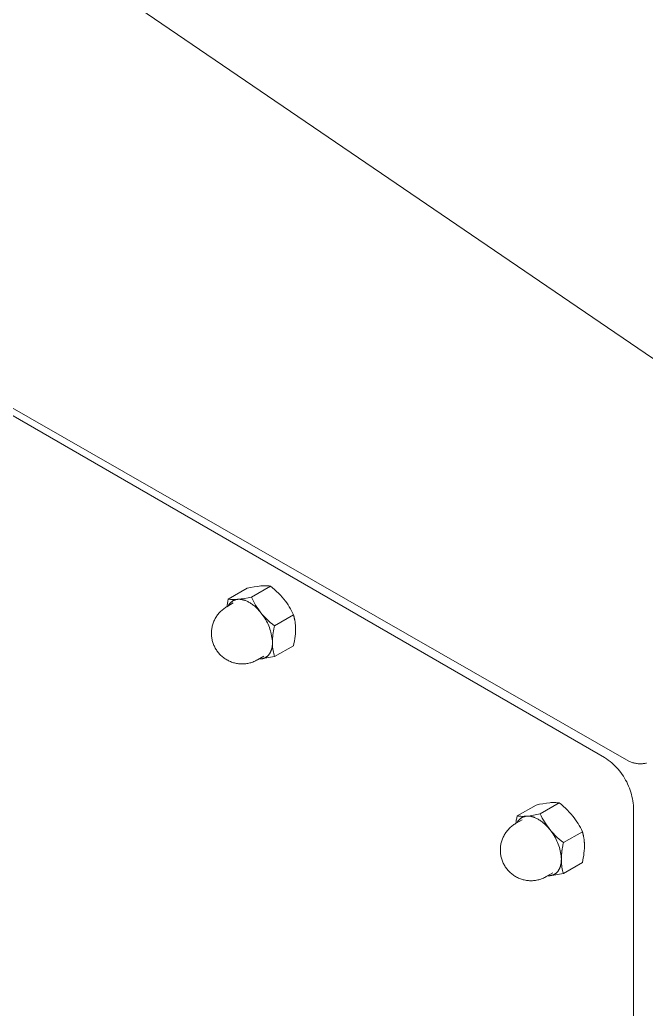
# Model space of a CAD drawing. Header units: millimetres. Extents: x -111 to 4919, y -143 to 3304.
# Drawn here: x 2937 to 3090.3, y 1660.9 to 1903.1 of the extents above; entities that cross this region are included whole.
import ezdxf

# ---------------------------------------------------------------- set-up
doc = ezdxf.new("R2010")
doc.units = ezdxf.units.MM
doc.layers.add('ZANO_R', color=7, linetype='Continuous', lineweight=0)

msp = doc.modelspace()

# ---------------------------------------------------------------- linework, layer by layer
at = {"layer": 'ZANO_R'}
for p, q in [((2859.88, 1978.44), (3145.74, 1783.49)), ((3086.08, 1721.65), (2771.88, 1901.48)), ((3080.13, 1722.52), (2776.08, 1898.07)), ((2992.65, 1763.97), (2988.01, 1761.28)), ((2992.65, 1763.97), (2993.48, 1764.14)), ((2993.48, 1764.14), (2994.31, 1764.29)), ((2993.66, 1761.79), (2998.31, 1764.47)), ((2994.31, 1764.29), (2995.15, 1764.41)), ((2995.15, 1764.41), (2995.99, 1764.51)), ((2995.99, 1764.51), (2996.28, 1764.54)), ((2996.28, 1764.54), (2996.57, 1764.56)), ((2996.57, 1764.56), (2996.86, 1764.56)), ((2996.86, 1764.56), (2997.15, 1764.56)), ((2997.15, 1764.56), (2997.44, 1764.55)), ((2997.44, 1764.55), (2997.73, 1764.54)), ((2997.73, 1764.54), (2998.02, 1764.51)), ((2998.02, 1764.51), (2998.31, 1764.47)), ((2998.31, 1764.47), (2998.83, 1764.06)), ((2998.83, 1764.06), (2999.34, 1763.63)), ((2999.34, 1763.63), (2999.83, 1763.18)), ((2988.01, 1761.28), (2987.9, 1760.76)), ((2988.3, 1761.25), (2988.01, 1761.28)), ((2988.59, 1761.22), (2988.3, 1761.25)), ((2988.88, 1761.2), (2988.59, 1761.22)), ((2989.17, 1761.19), (2988.88, 1761.2)), ((2989.16, 1760.88), (2989.08, 1760.83)), ((2989.24, 1760.93), (2989.16, 1760.88)), ((2989.46, 1761.19), (2989.17, 1761.19)), ((2989.33, 1760.97), (2989.24, 1760.93)), ((2989.41, 1761.01), (2989.33, 1760.97)), ((2989.5, 1761.05), (2989.41, 1761.01)), ((2989.75, 1761.2), (2989.46, 1761.19)), ((2989.59, 1761.08), (2989.5, 1761.05)), ((2989.68, 1761.11), (2989.59, 1761.08)), ((2989.77, 1761.14), (2989.68, 1761.11)), ((2990.04, 1761.22), (2989.75, 1761.2)), ((2989.86, 1761.17), (2989.77, 1761.14)), ((2989.96, 1761.19), (2989.86, 1761.17)), ((2990.05, 1761.21), (2989.96, 1761.19)), ((2990.33, 1761.25), (2990.04, 1761.22)), ((2990.14, 1761.22), (2990.05, 1761.21)), ((2990.24, 1761.24), (2990.14, 1761.22)), ((2990.33, 1761.25), (2990.24, 1761.24)), ((2991.17, 1761.35), (2990.33, 1761.25)), ((2990.41, 1761.25), (2990.33, 1761.25)), ((2990.49, 1761.26), (2990.41, 1761.25)), ((2990.56, 1761.26), (2990.49, 1761.26)), ((2990.64, 1761.26), (2990.56, 1761.26)), ((2990.73, 1761.26), (2990.64, 1761.26)), ((2990.81, 1761.25), (2990.73, 1761.26)), ((2990.89, 1761.25), (2990.81, 1761.25)), ((2990.97, 1761.24), (2990.89, 1761.25)), ((2991.06, 1761.23), (2990.97, 1761.24)), ((2991.14, 1761.22), (2991.06, 1761.23)), ((2991.23, 1761.21), (2991.14, 1761.22)), ((2992.01, 1761.47), (2991.17, 1761.35)), ((2991.32, 1761.2), (2991.23, 1761.21)), ((2991.4, 1761.18), (2991.32, 1761.2)), ((2991.49, 1761.16), (2991.4, 1761.18)), ((2991.58, 1761.14), (2991.49, 1761.16)), ((2991.67, 1761.12), (2991.58, 1761.14)), ((2991.76, 1761.09), (2991.67, 1761.12)), ((2991.85, 1761.07), (2991.76, 1761.09)), ((2991.94, 1761.04), (2991.85, 1761.07)), ((2992.03, 1761.01), (2991.94, 1761.04)), ((2992.84, 1761.62), (2992.01, 1761.47)), ((2992.13, 1760.97), (2992.03, 1761.01)), ((2992.22, 1760.94), (2992.13, 1760.97)), ((2992.4, 1760.86), (2992.22, 1760.94)), ((2992.59, 1760.78), (2992.4, 1760.86)), ((2993.66, 1761.79), (2992.84, 1761.62)), ((2993.9, 1761.28), (2993.66, 1761.79)), ((2994.16, 1760.79), (2993.9, 1761.28)), ((2999.83, 1763.18), (3000.31, 1762.72)), ((3000.31, 1762.72), (3000.77, 1762.24)), ((3000.77, 1762.24), (3001.21, 1761.75)), ((3001.21, 1761.75), (3001.64, 1761.25)), ((3001.64, 1761.25), (3001.99, 1760.8)), ((2986.22, 1758.37), (2986.41, 1758.54)), ((2986.41, 1758.54), (2986.6, 1758.71)), ((2986.6, 1758.71), (2986.8, 1758.87)), ((2986.8, 1758.87), (2987, 1759.02)), ((2987, 1759.02), (2987.21, 1759.16)), ((2987.21, 1759.16), (2987.42, 1759.3)), ((2987.42, 1759.3), (2987.64, 1759.43)), ((2987.64, 1759.43), (2989.23, 1760.35)), ((2987.73, 1759.85), (2987.67, 1759.45)), ((2987.8, 1760.24), (2987.73, 1759.85)), ((2987.9, 1760.76), (2987.8, 1760.24)), ((2988.06, 1759.73), (2988.02, 1759.65)), ((2988.1, 1759.82), (2988.06, 1759.73)), ((2988.15, 1759.9), (2988.1, 1759.82)), ((2988.2, 1759.98), (2988.15, 1759.9)), ((2988.26, 1760.06), (2988.2, 1759.98)), ((2988.31, 1760.13), (2988.26, 1760.06)), ((2988.37, 1760.21), (2988.31, 1760.13)), ((2988.43, 1760.28), (2988.37, 1760.21)), ((2988.49, 1760.35), (2988.43, 1760.28)), ((2988.56, 1760.42), (2988.49, 1760.35)), ((2988.63, 1760.49), (2988.56, 1760.42)), ((2988.7, 1760.55), (2988.63, 1760.49)), ((2988.77, 1760.61), (2988.7, 1760.55)), ((2988.84, 1760.67), (2988.77, 1760.61)), ((2988.92, 1760.73), (2988.84, 1760.67)), ((2989, 1760.78), (2988.92, 1760.73)), ((2989.08, 1760.83), (2989, 1760.78)), ((2992.78, 1760.69), (2992.59, 1760.78)), ((2992.97, 1760.59), (2992.78, 1760.69)), ((2993.16, 1760.49), (2992.97, 1760.59)), ((2993.35, 1760.37), (2993.16, 1760.49)), ((2993.54, 1760.25), (2993.35, 1760.37)), ((2993.73, 1760.13), (2993.54, 1760.25)), ((2993.91, 1759.99), (2993.73, 1760.13)), ((2994.1, 1759.85), (2993.91, 1759.99)), ((2994.28, 1759.71), (2994.1, 1759.85)), ((2994.42, 1760.29), (2994.16, 1760.79)), ((2994.47, 1759.56), (2994.28, 1759.71)), ((2994.71, 1759.81), (2994.42, 1760.29)), ((2994.65, 1759.4), (2994.47, 1759.56)), ((2994.83, 1759.23), (2994.65, 1759.4)), ((2995.01, 1759.34), (2994.71, 1759.81)), ((2995, 1759.07), (2994.83, 1759.23)), ((2995.17, 1758.9), (2995, 1759.07)), ((2995.32, 1758.88), (2995.01, 1759.34)), ((2995.34, 1758.72), (2995.17, 1758.9)), ((2995.65, 1758.42), (2995.32, 1758.88)), ((2995.51, 1758.54), (2995.34, 1758.72)), ((2995.67, 1758.36), (2995.51, 1758.54)), ((3001.99, 1760.8), (3002.31, 1760.35)), ((3002.31, 1760.35), (3002.63, 1759.88)), ((3002.63, 1759.88), (3002.92, 1759.41)), ((3002.92, 1759.41), (3003.21, 1758.93)), ((3003.21, 1758.93), (3003.48, 1758.44)), ((3003.48, 1758.44), (3003.73, 1757.94)), ((2984.5, 1755.89), (2984.6, 1756.12)), ((2984.6, 1756.12), (2984.71, 1756.35)), ((2984.71, 1756.35), (2984.83, 1756.57)), ((2984.83, 1756.57), (2984.96, 1756.79)), ((2984.96, 1756.79), (2985.09, 1757.01)), ((2985.09, 1757.01), (2985.24, 1757.22)), ((2985.24, 1757.22), (2985.38, 1757.43)), ((2985.38, 1757.43), (2985.54, 1757.63)), ((2985.54, 1757.63), (2985.7, 1757.82)), ((2985.7, 1757.82), (2985.87, 1758.01)), ((2985.87, 1758.01), (2986.04, 1758.19)), ((2986.04, 1758.19), (2986.22, 1758.37)), ((2995.99, 1757.98), (2995.65, 1758.42)), ((2995.83, 1758.17), (2995.67, 1758.36)), ((2995.99, 1757.98), (2995.83, 1758.17)), ((2996.42, 1757.47), (2995.99, 1757.98)), ((2996.25, 1757.65), (2995.99, 1757.98)), ((2996.5, 1757.32), (2996.25, 1757.65)), ((2996.86, 1756.98), (2996.42, 1757.47)), ((2996.74, 1756.97), (2996.5, 1757.32)), ((2996.97, 1756.62), (2996.74, 1756.97)), ((2997.33, 1756.5), (2996.86, 1756.98)), ((2997.18, 1756.26), (2996.97, 1756.62)), ((2997.38, 1755.9), (2997.18, 1756.26)), ((2997.8, 1756.04), (2997.33, 1756.5)), ((2998.29, 1755.6), (2997.8, 1756.04)), ((3003.97, 1757.44), (2999.32, 1754.75)), ((3003.73, 1757.94), (3003.97, 1757.44)), ((3003.97, 1757.44), (3004.02, 1757.24)), ((3004.04, 1757.19), (3004.02, 1757.24)), ((3004.04, 1757.19), (3004.08, 1757.04)), ((3004.1, 1756.93), (3004.08, 1757.04)), ((3004.1, 1756.93), (3004.13, 1756.84)), ((3004.17, 1756.65), (3004.13, 1756.84)), ((3004.17, 1756.65), (3004.19, 1756.58)), ((3004.21, 1756.49), (3004.19, 1756.58)), ((3004.21, 1756.49), (3004.22, 1756.43)), ((3004.24, 1756.33), (3004.22, 1756.43)), ((3004.24, 1756.33), (3004.26, 1756.22)), ((3004.27, 1756.16), (3004.26, 1756.22)), ((3004.27, 1756.16), (3004.3, 1756.01)), ((2983.91, 1753.44), (2983.93, 1753.69)), ((2983.93, 1753.69), (2983.96, 1753.95)), ((2983.96, 1753.95), (2984, 1754.2)), ((2984, 1754.2), (2984.04, 1754.44)), ((2984.04, 1754.44), (2984.1, 1754.69)), ((2984.1, 1754.69), (2984.16, 1754.94)), ((2984.16, 1754.94), (2984.24, 1755.18)), ((2984.24, 1755.18), (2984.32, 1755.42)), ((2984.32, 1755.42), (2984.4, 1755.66)), ((2984.4, 1755.66), (2984.5, 1755.89)), ((2997.57, 1755.52), (2997.38, 1755.9)), ((2997.75, 1755.14), (2997.57, 1755.52)), ((2997.92, 1754.76), (2997.75, 1755.14)), ((2998.07, 1754.37), (2997.92, 1754.76)), ((2998.21, 1753.97), (2998.07, 1754.37)), ((2998.33, 1753.57), (2998.21, 1753.97)), ((2998.8, 1755.17), (2998.29, 1755.6)), ((2999.32, 1754.75), (2998.8, 1755.17)), ((2999.16, 1753.97), (2999.08, 1753.54)), ((2999.16, 1753.97), (2999.18, 1754.09)), ((2999.21, 1754.23), (2999.18, 1754.09)), ((2999.21, 1754.23), (2999.25, 1754.43)), ((2999.32, 1754.75), (2999.25, 1754.43)), ((3004.31, 1755.97), (3004.3, 1756.01)), ((3004.31, 1755.97), (3004.34, 1755.79)), ((3004.34, 1755.76), (3004.34, 1755.79)), ((3004.34, 1755.76), (3004.37, 1755.57)), ((3004.37, 1755.53), (3004.37, 1755.57)), ((3004.37, 1755.53), (3004.39, 1755.35)), ((3004.43, 1754.95), (3004.39, 1755.35)), ((3004.43, 1754.95), (3004.44, 1754.9)), ((3004.45, 1754.75), (3004.44, 1754.9)), ((3004.45, 1754.75), (3004.45, 1754.66)), ((3004.46, 1754.53), (3004.45, 1754.66)), ((3004.45, 1753.37), (3004.47, 1753.96)), ((3004.46, 1754.53), (3004.46, 1754.43)), ((3004.47, 1754.27), (3004.46, 1754.43)), ((3004.47, 1754.27), (3004.47, 1754.19)), ((3004.47, 1753.96), (3004.47, 1754.19)), ((2983.89, 1752.94), (2983.9, 1753.19)), ((2983.9, 1752.68), (2983.89, 1752.94)), ((2983.9, 1753.19), (2983.91, 1753.44)), ((2983.91, 1752.43), (2983.9, 1752.68)), ((2983.93, 1752.18), (2983.91, 1752.43)), ((2983.96, 1751.92), (2983.93, 1752.18)), ((2984, 1751.67), (2983.96, 1751.92)), ((2984.04, 1751.43), (2984, 1751.67)), ((2984.1, 1751.18), (2984.04, 1751.43)), ((2984.16, 1750.93), (2984.1, 1751.18)), ((2998.44, 1753.17), (2998.33, 1753.57)), ((2998.54, 1752.76), (2998.44, 1753.17)), ((2998.62, 1752.35), (2998.54, 1752.76)), ((2998.69, 1751.94), (2998.62, 1752.35)), ((2998.75, 1751.52), (2998.69, 1751.94)), ((2998.79, 1751.11), (2998.75, 1751.52)), ((2998.83, 1751.17), (2998.82, 1751)), ((2998.84, 1751.42), (2998.83, 1751.28)), ((2998.83, 1751.17), (2998.83, 1751.28)), ((2998.84, 1751.42), (2998.86, 1751.75)), ((2998.86, 1751.75), (2998.89, 1752.08)), ((2998.89, 1752.17), (2998.92, 1752.38)), ((2998.89, 1752.17), (2998.89, 1752.08)), ((2998.92, 1752.43), (2998.95, 1752.65)), ((2998.92, 1752.43), (2998.92, 1752.38)), ((2998.95, 1752.68), (2998.98, 1752.89)), ((2998.95, 1752.68), (2998.95, 1752.65)), ((2998.99, 1752.94), (2998.98, 1752.89)), ((2998.99, 1752.94), (2999.02, 1753.12)), ((2999.03, 1753.2), (2999.02, 1753.12)), ((2999.03, 1753.2), (2999.05, 1753.33)), ((2999.07, 1753.45), (2999.05, 1753.33)), ((2999.07, 1753.45), (2999.08, 1753.54)), ((3004.2, 1751.04), (3004.29, 1751.62)), ((3004.29, 1751.62), (3004.36, 1752.2)), ((3004.36, 1752.2), (3004.42, 1752.79)), ((3004.42, 1752.79), (3004.45, 1753.37)), ((2984.24, 1750.69), (2984.16, 1750.93)), ((2984.32, 1750.45), (2984.24, 1750.69)), ((2984.4, 1750.21), (2984.32, 1750.45)), ((2984.5, 1749.98), (2984.4, 1750.21)), ((2984.6, 1749.75), (2984.5, 1749.98)), ((2984.71, 1749.52), (2984.6, 1749.75)), ((2984.83, 1749.3), (2984.71, 1749.52)), ((2984.96, 1749.08), (2984.83, 1749.3)), ((2985.09, 1748.86), (2984.96, 1749.08)), ((2985.24, 1748.65), (2985.09, 1748.86)), ((2998.49, 1748.7), (2998.52, 1748.78)), ((2998.52, 1748.78), (2998.55, 1748.87)), ((2998.55, 1748.87), (2998.58, 1748.96)), ((2998.58, 1748.96), (2998.61, 1749.05)), ((2998.61, 1749.05), (2998.63, 1749.14)), ((2998.63, 1749.14), (2998.65, 1749.23)), ((2998.65, 1749.23), (2998.67, 1749.32)), ((2998.67, 1749.32), (2998.69, 1749.41)), ((2998.69, 1749.41), (2998.71, 1749.5)), ((2998.71, 1749.5), (2998.74, 1749.7)), ((2998.74, 1749.7), (2998.77, 1749.89)), ((2998.77, 1749.89), (2998.79, 1750.09)), ((2998.82, 1750.69), (2998.79, 1751.11)), ((2998.79, 1750.09), (2998.8, 1750.28)), ((2998.8, 1750.28), (2998.81, 1750.49)), ((2998.81, 1750.49), (2998.82, 1750.69)), ((2998.82, 1750.93), (2998.82, 1751)), ((2998.82, 1750.93), (2998.82, 1750.85)), ((2998.82, 1750.69), (2998.82, 1750.85)), ((2998.82, 1750.3), (2998.82, 1750.69)), ((2998.84, 1749.91), (2998.82, 1750.3)), ((2998.87, 1749.52), (2998.84, 1749.91)), ((2998.92, 1749.13), (2998.87, 1749.52)), ((2998.97, 1748.74), (2998.92, 1749.13)), ((2999.32, 1747.21), (3003.97, 1749.89)), ((3003.97, 1749.89), (3004.09, 1750.47)), ((3004.09, 1750.47), (3004.2, 1751.04)), ((2985.38, 1748.45), (2985.24, 1748.65)), ((2985.54, 1748.24), (2985.38, 1748.45)), ((2985.7, 1748.05), (2985.54, 1748.24)), ((2985.87, 1747.86), (2985.7, 1748.05)), ((2986.04, 1747.68), (2985.87, 1747.86)), ((2986.22, 1747.5), (2986.04, 1747.68)), ((2986.41, 1747.33), (2986.22, 1747.5)), ((2986.6, 1747.16), (2986.41, 1747.33)), ((2986.8, 1747), (2986.6, 1747.16)), ((2987, 1746.85), (2986.8, 1747)), ((2987.21, 1746.71), (2987, 1746.85)), ((2987.42, 1746.57), (2987.21, 1746.71)), ((2987.64, 1746.44), (2987.42, 1746.57)), ((2987.86, 1746.32), (2987.64, 1746.44)), ((2995.14, 1746.44), (2994.92, 1746.32)), ((2995.14, 1746.44), (2996.73, 1747.36)), ((2995.47, 1746.63), (2995.73, 1746.65)), ((2995.52, 1746.66), (2995.63, 1746.65)), ((2995.63, 1746.65), (2995.75, 1746.65)), ((2995.73, 1746.65), (2995.99, 1746.67)), ((2995.75, 1746.65), (2995.87, 1746.66)), ((2995.87, 1746.66), (2995.99, 1746.67)), ((2995.99, 1746.67), (2999.32, 1747.21)), ((2995.99, 1746.67), (2996.06, 1746.67)), ((2996.06, 1746.67), (2996.14, 1746.68)), ((2996.14, 1746.68), (2996.22, 1746.69)), ((2996.22, 1746.69), (2996.29, 1746.71)), ((2996.29, 1746.71), (2996.37, 1746.72)), ((2996.37, 1746.72), (2996.44, 1746.74)), ((2996.44, 1746.74), (2996.51, 1746.76)), ((2996.51, 1746.76), (2996.59, 1746.78)), ((2996.59, 1746.78), (2996.66, 1746.8)), ((2996.66, 1746.8), (2996.73, 1746.83)), ((2996.73, 1746.83), (2996.8, 1746.85)), ((2996.8, 1746.85), (2996.87, 1746.88)), ((2996.87, 1746.88), (2996.94, 1746.91)), ((2996.94, 1746.91), (2997.01, 1746.95)), ((2997.01, 1746.95), (2997.07, 1746.98)), ((2997.07, 1746.98), (2997.14, 1747.02)), ((2997.14, 1747.02), (2997.21, 1747.06)), ((2997.21, 1747.06), (2997.27, 1747.1)), ((2997.27, 1747.1), (2997.33, 1747.14)), ((2997.33, 1747.14), (2997.4, 1747.18)), ((2997.4, 1747.18), (2997.46, 1747.23)), ((2997.46, 1747.23), (2997.52, 1747.28)), ((2997.52, 1747.28), (2997.58, 1747.33)), ((2997.58, 1747.33), (2997.64, 1747.38)), ((2997.64, 1747.38), (2997.69, 1747.43)), ((2997.69, 1747.43), (2997.75, 1747.49)), ((2997.75, 1747.49), (2997.8, 1747.55)), ((2997.8, 1747.55), (2997.86, 1747.61)), ((2997.86, 1747.61), (2997.91, 1747.67)), ((2997.91, 1747.67), (2997.96, 1747.73)), ((2997.96, 1747.73), (2998.01, 1747.79)), ((2998.01, 1747.79), (2998.06, 1747.86)), ((2998.06, 1747.86), (2998.1, 1747.93)), ((2998.1, 1747.93), (2998.15, 1748)), ((2998.15, 1748), (2998.19, 1748.07)), ((2998.19, 1748.07), (2998.24, 1748.14)), ((2998.24, 1748.14), (2998.28, 1748.22)), ((2998.28, 1748.22), (2998.32, 1748.3)), ((2998.32, 1748.3), (2998.36, 1748.37)), ((2998.36, 1748.37), (2998.39, 1748.45)), ((2998.39, 1748.45), (2998.43, 1748.53)), ((2998.43, 1748.53), (2998.46, 1748.62)), ((2998.46, 1748.62), (2998.49, 1748.7)), ((2999.04, 1748.35), (2998.97, 1748.74)), ((2999.12, 1747.97), (2999.04, 1748.35)), ((2999.22, 1747.59), (2999.12, 1747.97)), ((2999.32, 1747.21), (2999.22, 1747.59)), ((2988.09, 1746.2), (2987.86, 1746.32)), ((2988.32, 1746.09), (2988.09, 1746.2)), ((2988.55, 1745.99), (2988.32, 1746.09)), ((2988.79, 1745.9), (2988.55, 1745.99)), ((2989.03, 1745.82), (2988.79, 1745.9)), ((2989.27, 1745.74), (2989.03, 1745.82)), ((2989.51, 1745.67), (2989.27, 1745.74)), ((2989.76, 1745.62), (2989.51, 1745.67)), ((2990.01, 1745.56), (2989.76, 1745.62)), ((2990.26, 1745.52), (2990.01, 1745.56)), ((2990.51, 1745.49), (2990.26, 1745.52)), ((2990.76, 1745.46), (2990.51, 1745.49)), ((2991.01, 1745.44), (2990.76, 1745.46)), ((2991.26, 1745.44), (2991.01, 1745.44)), ((2991.52, 1745.44), (2991.26, 1745.44)), ((2991.77, 1745.44), (2991.52, 1745.44)), ((2992.02, 1745.46), (2991.77, 1745.44)), ((2992.28, 1745.49), (2992.02, 1745.46)), ((2992.53, 1745.52), (2992.28, 1745.49)), ((2992.78, 1745.56), (2992.53, 1745.52)), ((2993.03, 1745.62), (2992.78, 1745.56)), ((2993.27, 1745.67), (2993.03, 1745.62)), ((2993.52, 1745.74), (2993.27, 1745.67)), ((2993.76, 1745.82), (2993.52, 1745.74)), ((2994, 1745.9), (2993.76, 1745.82)), ((2994.23, 1745.99), (2994, 1745.9)), ((2994.47, 1746.09), (2994.23, 1745.99)), ((2994.69, 1746.2), (2994.47, 1746.09)), ((2994.92, 1746.32), (2994.69, 1746.2)), ((3080.13, 1722.52), (3080.58, 1722.22)), ((3080.58, 1722.22), (3081.02, 1721.9)), ((3081.02, 1721.9), (3081.45, 1721.56)), ((3081.45, 1721.56), (3081.87, 1721.21)), ((3081.87, 1721.21), (3082.27, 1720.85)), ((3082.27, 1720.85), (3082.66, 1720.47)), ((3082.66, 1720.47), (3083.04, 1720.08)), ((3083.04, 1720.08), (3083.4, 1719.67)), ((3086.08, 1721.65), (3086.27, 1721.56)), ((3086.27, 1721.56), (3086.46, 1721.47)), ((3086.46, 1721.47), (3086.66, 1721.39)), ((3086.66, 1721.39), (3086.86, 1721.32)), ((3086.86, 1721.32), (3087.06, 1721.25)), ((3087.06, 1721.25), (3087.26, 1721.2)), ((3087.26, 1721.2), (3087.47, 1721.14)), ((3087.47, 1721.14), (3087.68, 1721.1)), ((3087.68, 1721.1), (3087.89, 1721.06)), ((3087.89, 1721.06), (3088.1, 1721.03)), ((3088.1, 1721.03), (3088.31, 1721.01)), ((3088.31, 1721.01), (3088.52, 1720.99)), ((3088.52, 1720.99), (3088.73, 1720.98)), ((3088.73, 1720.98), (3088.94, 1720.98)), ((3088.94, 1720.98), (3089.15, 1720.98)), ((3089.15, 1720.98), (3089.37, 1721)), ((3089.37, 1721), (3089.58, 1721.02)), ((3089.58, 1721.02), (3089.79, 1721.04)), ((3089.79, 1721.04), (3090, 1721.08)), ((3090, 1721.08), (3090.2, 1721.12)), ((3090.2, 1721.12), (3090.41, 1721.16)), ((3083.4, 1719.67), (3083.75, 1719.26)), ((3083.75, 1719.26), (3084.08, 1718.83)), ((3084.08, 1718.83), (3084.4, 1718.39)), ((3084.4, 1718.39), (3084.71, 1717.94)), ((3084.71, 1717.94), (3085, 1717.48)), ((3085, 1717.48), (3085.27, 1717.01)), ((3085.27, 1717.01), (3085.52, 1716.53)), ((3085.52, 1716.53), (3085.76, 1716.04)), ((3085.76, 1716.04), (3085.98, 1715.54)), ((3085.98, 1715.54), (3086.19, 1715.04)), ((3086.19, 1715.04), (3086.37, 1714.53)), ((3086.37, 1714.53), (3086.54, 1714.01)), ((3086.54, 1714.01), (3086.69, 1713.49)), ((3086.69, 1713.49), (3086.82, 1712.96)), ((3086.82, 1712.96), (3086.94, 1712.43)), ((3086.94, 1712.43), (3087.03, 1711.89)), ((3063.36, 1710.89), (3058.72, 1708.21)), ((3063.36, 1710.89), (3064.19, 1711.07)), ((3064.19, 1711.07), (3065.02, 1711.22)), ((3064.38, 1708.72), (3069.02, 1711.4)), ((3065.02, 1711.22), (3065.86, 1711.34)), ((3065.86, 1711.34), (3066.7, 1711.44)), ((3066.7, 1711.44), (3066.99, 1711.47)), ((3066.99, 1711.47), (3067.28, 1711.48)), ((3067.28, 1711.48), (3067.57, 1711.49)), ((3067.57, 1711.49), (3067.86, 1711.49)), ((3067.86, 1711.49), (3068.15, 1711.48)), ((3068.15, 1711.48), (3068.44, 1711.46)), ((3068.44, 1711.46), (3068.73, 1711.44)), ((3068.73, 1711.44), (3069.02, 1711.4)), ((3069.02, 1711.4), (3069.54, 1710.99)), ((3069.54, 1710.99), (3070.05, 1710.56)), ((3070.05, 1710.56), (3070.54, 1710.11)), ((3070.54, 1710.11), (3071.02, 1709.65)), ((3087.03, 1711.89), (3087.11, 1711.36)), ((3087.11, 1711.36), (3087.17, 1710.82)), ((3087.17, 1710.82), (3087.2, 1710.27)), ((3087.2, 1388.57), (3087.2, 1710.27)), ((3058.61, 1707.69), (3058.51, 1707.17)), ((3058.72, 1708.21), (3058.61, 1707.69)), ((3059.01, 1708.18), (3058.72, 1708.21)), ((3059.3, 1708.15), (3059.01, 1708.18)), ((3059.59, 1708.13), (3059.3, 1708.15)), ((3059.56, 1707.6), (3059.48, 1707.54)), ((3059.63, 1707.66), (3059.56, 1707.6)), ((3059.88, 1708.12), (3059.59, 1708.13)), ((3059.71, 1707.71), (3059.63, 1707.66)), ((3059.79, 1707.76), (3059.71, 1707.71)), ((3059.87, 1707.81), (3059.79, 1707.76)), ((3059.95, 1707.86), (3059.87, 1707.81)), ((3060.17, 1708.12), (3059.88, 1708.12)), ((3060.04, 1707.9), (3059.95, 1707.86)), ((3060.13, 1707.94), (3060.04, 1707.9)), ((3060.21, 1707.98), (3060.13, 1707.94)), ((3060.46, 1708.13), (3060.17, 1708.12)), ((3060.3, 1708.01), (3060.21, 1707.98)), ((3060.39, 1708.04), (3060.3, 1708.01)), ((3060.48, 1708.07), (3060.39, 1708.04)), ((3060.75, 1708.15), (3060.46, 1708.13)), ((3060.57, 1708.1), (3060.48, 1708.07)), ((3060.67, 1708.12), (3060.57, 1708.1)), ((3060.76, 1708.14), (3060.67, 1708.12)), ((3061.04, 1708.17), (3060.75, 1708.15)), ((3060.85, 1708.15), (3060.76, 1708.14)), ((3060.95, 1708.16), (3060.85, 1708.15)), ((3061.04, 1708.17), (3060.95, 1708.16)), ((3061.88, 1708.27), (3061.04, 1708.17)), ((3061.12, 1708.18), (3061.04, 1708.17)), ((3061.2, 1708.18), (3061.12, 1708.18)), ((3061.28, 1708.19), (3061.2, 1708.18)), ((3061.36, 1708.19), (3061.28, 1708.19)), ((3061.44, 1708.19), (3061.36, 1708.19)), ((3061.52, 1708.18), (3061.44, 1708.19)), ((3061.6, 1708.18), (3061.52, 1708.18)), ((3061.68, 1708.17), (3061.6, 1708.18)), ((3061.77, 1708.16), (3061.68, 1708.17)), ((3061.85, 1708.15), (3061.77, 1708.16)), ((3061.94, 1708.14), (3061.85, 1708.15)), ((3062.72, 1708.4), (3061.88, 1708.27)), ((3062.03, 1708.12), (3061.94, 1708.14)), ((3062.11, 1708.11), (3062.03, 1708.12)), ((3062.2, 1708.09), (3062.11, 1708.11)), ((3062.29, 1708.07), (3062.2, 1708.09)), ((3062.38, 1708.04), (3062.29, 1708.07)), ((3062.47, 1708.02), (3062.38, 1708.04)), ((3062.56, 1707.99), (3062.47, 1708.02)), ((3062.65, 1707.97), (3062.56, 1707.99)), ((3062.74, 1707.93), (3062.65, 1707.97)), ((3063.55, 1708.55), (3062.72, 1708.4)), ((3062.84, 1707.9), (3062.74, 1707.93)), ((3062.93, 1707.87), (3062.84, 1707.9)), ((3063.12, 1707.79), (3062.93, 1707.87)), ((3063.3, 1707.71), (3063.12, 1707.79)), ((3063.49, 1707.62), (3063.3, 1707.71)), ((3063.68, 1707.52), (3063.49, 1707.62)), ((3064.38, 1708.72), (3063.55, 1708.55)), ((3064.61, 1708.21), (3064.38, 1708.72)), ((3064.87, 1707.71), (3064.61, 1708.21)), ((3065.14, 1707.22), (3064.87, 1707.71)), ((3071.02, 1709.65), (3071.48, 1709.17)), ((3071.48, 1709.17), (3071.93, 1708.68)), ((3071.93, 1708.68), (3072.36, 1708.17)), ((3072.36, 1708.17), (3072.7, 1707.73)), ((3072.7, 1707.73), (3073.02, 1707.28)), ((3056.75, 1705.12), (3056.93, 1705.3)), ((3056.93, 1705.3), (3057.12, 1705.47)), ((3057.12, 1705.47), (3057.31, 1705.64)), ((3057.31, 1705.64), (3057.51, 1705.79)), ((3057.51, 1705.79), (3057.71, 1705.95)), ((3057.71, 1705.95), (3057.92, 1706.09)), ((3057.92, 1706.09), (3058.13, 1706.23)), ((3058.13, 1706.23), (3058.35, 1706.36)), ((3058.35, 1706.36), (3059.94, 1707.28)), ((3058.44, 1706.77), (3058.38, 1706.38)), ((3058.51, 1707.17), (3058.44, 1706.77)), ((3058.77, 1706.66), (3058.73, 1706.57)), ((3058.81, 1706.74), (3058.77, 1706.66)), ((3058.86, 1706.83), (3058.81, 1706.74)), ((3058.91, 1706.91), (3058.86, 1706.83)), ((3058.97, 1706.99), (3058.91, 1706.91)), ((3059.02, 1707.06), (3058.97, 1706.99)), ((3059.08, 1707.14), (3059.02, 1707.06)), ((3059.14, 1707.21), (3059.08, 1707.14)), ((3059.2, 1707.28), (3059.14, 1707.21)), ((3059.27, 1707.35), (3059.2, 1707.28)), ((3059.34, 1707.42), (3059.27, 1707.35)), ((3059.41, 1707.48), (3059.34, 1707.42)), ((3059.48, 1707.54), (3059.41, 1707.48)), ((3063.87, 1707.42), (3063.68, 1707.52)), ((3064.06, 1707.3), (3063.87, 1707.42)), ((3064.25, 1707.18), (3064.06, 1707.3)), ((3064.44, 1707.06), (3064.25, 1707.18)), ((3064.62, 1706.92), (3064.44, 1707.06)), ((3064.81, 1706.78), (3064.62, 1706.92)), ((3065, 1706.63), (3064.81, 1706.78)), ((3065.18, 1706.48), (3065, 1706.63)), ((3065.42, 1706.74), (3065.14, 1707.22)), ((3065.36, 1706.33), (3065.18, 1706.48)), ((3065.54, 1706.16), (3065.36, 1706.33)), ((3065.72, 1706.27), (3065.42, 1706.74)), ((3065.71, 1705.99), (3065.54, 1706.16)), ((3065.89, 1705.82), (3065.71, 1705.99)), ((3066.03, 1705.8), (3065.72, 1706.27)), ((3066.06, 1705.65), (3065.89, 1705.82)), ((3066.36, 1705.35), (3066.03, 1705.8)), ((3066.22, 1705.47), (3066.06, 1705.65)), ((3066.38, 1705.28), (3066.22, 1705.47)), ((3066.7, 1704.91), (3066.36, 1705.35)), ((3066.54, 1705.1), (3066.38, 1705.28)), ((3073.02, 1707.28), (3073.34, 1706.81)), ((3073.34, 1706.81), (3073.63, 1706.34)), ((3073.63, 1706.34), (3073.92, 1705.86)), ((3073.92, 1705.86), (3074.19, 1705.37)), ((3074.19, 1705.37), (3074.44, 1704.87)), ((3055.11, 1702.59), (3055.21, 1702.82)), ((3055.21, 1702.82), (3055.31, 1703.05)), ((3055.31, 1703.05), (3055.43, 1703.28)), ((3055.43, 1703.28), (3055.54, 1703.5)), ((3055.54, 1703.5), (3055.67, 1703.72)), ((3055.67, 1703.72), (3055.81, 1703.94)), ((3055.81, 1703.94), (3055.95, 1704.15)), ((3055.95, 1704.15), (3056.09, 1704.35)), ((3056.09, 1704.35), (3056.25, 1704.55)), ((3056.25, 1704.55), (3056.41, 1704.75)), ((3056.41, 1704.75), (3056.58, 1704.94)), ((3056.58, 1704.94), (3056.75, 1705.12)), ((3066.7, 1704.91), (3066.54, 1705.1)), ((3067.13, 1704.4), (3066.7, 1704.91)), ((3066.96, 1704.58), (3066.7, 1704.91)), ((3067.21, 1704.24), (3066.96, 1704.58)), ((3067.57, 1703.91), (3067.13, 1704.4)), ((3067.45, 1703.9), (3067.21, 1704.24)), ((3067.68, 1703.55), (3067.45, 1703.9)), ((3068.04, 1703.43), (3067.57, 1703.91)), ((3067.89, 1703.19), (3067.68, 1703.55)), ((3068.09, 1702.82), (3067.89, 1703.19)), ((3068.51, 1702.97), (3068.04, 1703.43)), ((3068.28, 1702.45), (3068.09, 1702.82)), ((3069.01, 1702.52), (3068.51, 1702.97)), ((3074.68, 1704.36), (3070.03, 1701.68)), ((3074.44, 1704.87), (3074.68, 1704.36)), ((3074.68, 1704.36), (3074.73, 1704.17)), ((3074.75, 1704.12), (3074.73, 1704.17)), ((3074.75, 1704.12), (3074.79, 1703.97)), ((3074.82, 1703.86), (3074.79, 1703.97)), ((3074.82, 1703.86), (3074.84, 1703.77)), ((3074.88, 1703.57), (3074.84, 1703.77)), ((3074.88, 1703.57), (3074.9, 1703.51)), ((3074.92, 1703.42), (3074.9, 1703.51)), ((3074.92, 1703.42), (3074.93, 1703.36)), ((3074.95, 1703.26), (3074.93, 1703.36)), ((3074.95, 1703.26), (3074.97, 1703.15)), ((3074.98, 1703.08), (3074.97, 1703.15)), ((3074.98, 1703.08), (3075.01, 1702.93)), ((3075.02, 1702.9), (3075.01, 1702.93)), ((3075.02, 1702.9), (3075.05, 1702.72)), ((3054.61, 1700.12), (3054.62, 1700.37)), ((3054.62, 1700.37), (3054.64, 1700.62)), ((3054.64, 1700.62), (3054.67, 1700.87)), ((3054.67, 1700.87), (3054.71, 1701.12)), ((3054.71, 1701.12), (3054.76, 1701.37)), ((3054.76, 1701.37), (3054.81, 1701.62)), ((3054.81, 1701.62), (3054.87, 1701.87)), ((3054.87, 1701.87), (3054.95, 1702.11)), ((3054.95, 1702.11), (3055.03, 1702.35)), ((3055.03, 1702.35), (3055.11, 1702.59)), ((3068.46, 1702.07), (3068.28, 1702.45)), ((3068.63, 1701.69), (3068.46, 1702.07)), ((3068.78, 1701.3), (3068.63, 1701.69)), ((3068.92, 1700.9), (3068.78, 1701.3)), ((3069.04, 1700.5), (3068.92, 1700.9)), ((3069.51, 1702.09), (3069.01, 1702.52)), ((3069.15, 1700.1), (3069.04, 1700.5)), ((3070.03, 1701.68), (3069.51, 1702.09)), ((3069.78, 1700.38), (3069.76, 1700.26)), ((3069.78, 1700.38), (3069.79, 1700.46)), ((3069.87, 1700.9), (3069.79, 1700.46)), ((3069.87, 1700.9), (3069.9, 1701.02)), ((3069.92, 1701.16), (3069.9, 1701.02)), ((3069.92, 1701.16), (3069.96, 1701.36)), ((3070.03, 1701.68), (3069.96, 1701.36)), ((3075.05, 1702.69), (3075.05, 1702.72)), ((3075.05, 1702.69), (3075.08, 1702.5)), ((3075.08, 1702.46), (3075.08, 1702.5)), ((3075.08, 1702.46), (3075.11, 1702.28)), ((3075.14, 1701.87), (3075.11, 1702.28)), ((3075.14, 1701.87), (3075.15, 1701.82)), ((3075.16, 1701.68), (3075.15, 1701.82)), ((3075.16, 1701.68), (3075.16, 1701.59)), ((3075.17, 1701.46), (3075.16, 1701.59)), ((3075.16, 1700.3), (3075.18, 1700.88)), ((3075.17, 1701.46), (3075.17, 1701.36)), ((3075.18, 1701.19), (3075.17, 1701.36)), ((3075.18, 1701.19), (3075.18, 1701.12)), ((3075.18, 1700.88), (3075.18, 1701.12)), ((3054.6, 1699.86), (3054.61, 1700.12)), ((3054.61, 1699.61), (3054.6, 1699.86)), ((3054.62, 1699.36), (3054.61, 1699.61)), ((3054.64, 1699.1), (3054.62, 1699.36)), ((3054.67, 1698.85), (3054.64, 1699.1)), ((3054.71, 1698.6), (3054.67, 1698.85)), ((3054.76, 1698.35), (3054.71, 1698.6)), ((3054.81, 1698.11), (3054.76, 1698.35)), ((3054.87, 1697.86), (3054.81, 1698.11)), ((3069.25, 1699.69), (3069.15, 1700.1)), ((3069.33, 1699.28), (3069.25, 1699.69)), ((3069.4, 1698.87), (3069.33, 1699.28)), ((3069.46, 1698.45), (3069.4, 1698.87)), ((3069.5, 1698.04), (3069.46, 1698.45)), ((3069.53, 1697.62), (3069.5, 1698.04)), ((3069.54, 1698.1), (3069.53, 1697.93)), ((3069.53, 1697.86), (3069.53, 1697.93)), ((3069.55, 1698.35), (3069.54, 1698.21)), ((3069.54, 1698.1), (3069.54, 1698.21)), ((3069.55, 1698.35), (3069.57, 1698.68)), ((3069.57, 1698.68), (3069.6, 1699.01)), ((3069.61, 1699.1), (3069.6, 1699.01)), ((3069.61, 1699.1), (3069.63, 1699.31)), ((3069.63, 1699.36), (3069.66, 1699.58)), ((3069.63, 1699.36), (3069.63, 1699.31)), ((3069.66, 1699.61), (3069.69, 1699.82)), ((3069.66, 1699.61), (3069.66, 1699.58)), ((3069.7, 1699.87), (3069.69, 1699.82)), ((3069.7, 1699.87), (3069.73, 1700.05)), ((3069.74, 1700.12), (3069.73, 1700.05)), ((3069.74, 1700.12), (3069.76, 1700.26)), ((3074.8, 1697.39), (3074.91, 1697.97)), ((3074.91, 1697.97), (3075, 1698.55)), ((3075, 1698.55), (3075.07, 1699.13)), ((3075.07, 1699.13), (3075.13, 1699.71)), ((3075.13, 1699.71), (3075.16, 1700.3)), ((3054.95, 1697.62), (3054.87, 1697.86)), ((3055.03, 1697.38), (3054.95, 1697.62)), ((3055.11, 1697.14), (3055.03, 1697.38)), ((3055.21, 1696.91), (3055.11, 1697.14)), ((3055.31, 1696.67), (3055.21, 1696.91)), ((3055.43, 1696.45), (3055.31, 1696.67)), ((3055.54, 1696.22), (3055.43, 1696.45)), ((3055.67, 1696), (3055.54, 1696.22)), ((3055.81, 1695.79), (3055.67, 1696)), ((3055.95, 1695.58), (3055.81, 1695.79)), ((3056.09, 1695.37), (3055.95, 1695.58)), ((3069.1, 1695.38), (3069.14, 1695.46)), ((3069.14, 1695.46), (3069.17, 1695.54)), ((3069.17, 1695.54), (3069.2, 1695.63)), ((3069.2, 1695.63), (3069.23, 1695.71)), ((3069.23, 1695.71), (3069.26, 1695.8)), ((3069.26, 1695.8), (3069.29, 1695.88)), ((3069.29, 1695.88), (3069.32, 1695.97)), ((3069.32, 1695.97), (3069.34, 1696.06)), ((3069.34, 1696.06), (3069.36, 1696.15)), ((3069.36, 1696.15), (3069.38, 1696.25)), ((3069.38, 1696.25), (3069.4, 1696.34)), ((3069.4, 1696.34), (3069.42, 1696.43)), ((3069.42, 1696.43), (3069.46, 1696.62)), ((3069.46, 1696.62), (3069.48, 1696.82)), ((3069.48, 1696.82), (3069.5, 1697.01)), ((3069.5, 1697.01), (3069.52, 1697.21)), ((3069.52, 1697.41), (3069.53, 1697.62)), ((3069.52, 1697.21), (3069.52, 1697.41)), ((3069.53, 1697.86), (3069.53, 1697.78)), ((3069.53, 1697.62), (3069.53, 1697.78)), ((3069.53, 1697.23), (3069.53, 1697.62)), ((3069.55, 1696.83), (3069.53, 1697.23)), ((3069.58, 1696.44), (3069.55, 1696.83)), ((3069.63, 1696.05), (3069.58, 1696.44)), ((3069.68, 1695.67), (3069.63, 1696.05)), ((3069.75, 1695.28), (3069.68, 1695.67)), ((3070.03, 1694.14), (3074.68, 1696.82)), ((3074.68, 1696.82), (3074.8, 1697.39)), ((3056.25, 1695.17), (3056.09, 1695.37)), ((3056.41, 1694.98), (3056.25, 1695.17)), ((3056.58, 1694.79), (3056.41, 1694.98)), ((3056.75, 1694.6), (3056.58, 1694.79)), ((3056.93, 1694.43), (3056.75, 1694.6)), ((3057.12, 1694.26), (3056.93, 1694.43)), ((3057.31, 1694.09), (3057.12, 1694.26)), ((3057.51, 1693.93), (3057.31, 1694.09)), ((3057.71, 1693.78), (3057.51, 1693.93)), ((3057.92, 1693.64), (3057.71, 1693.78)), ((3058.13, 1693.5), (3057.92, 1693.64)), ((3058.35, 1693.37), (3058.13, 1693.5)), ((3058.57, 1693.24), (3058.35, 1693.37)), ((3058.8, 1693.13), (3058.57, 1693.24)), ((3059.03, 1693.02), (3058.8, 1693.13)), ((3065.41, 1693.13), (3065.18, 1693.02)), ((3065.63, 1693.24), (3065.41, 1693.13)), ((3065.85, 1693.37), (3065.63, 1693.24)), ((3065.85, 1693.37), (3067.44, 1694.29)), ((3066.18, 1693.56), (3066.44, 1693.57)), ((3066.23, 1693.58), (3066.35, 1693.58)), ((3066.35, 1693.58), (3066.46, 1693.58)), ((3066.44, 1693.57), (3066.7, 1693.59)), ((3066.46, 1693.58), (3066.58, 1693.59)), ((3066.58, 1693.59), (3066.7, 1693.59)), ((3066.7, 1693.59), (3070.03, 1694.14)), ((3066.7, 1693.59), (3066.77, 1693.6)), ((3066.77, 1693.6), (3066.85, 1693.61)), ((3066.85, 1693.61), (3066.93, 1693.62)), ((3066.93, 1693.62), (3067, 1693.64)), ((3067, 1693.64), (3067.08, 1693.65)), ((3067.08, 1693.65), (3067.15, 1693.67)), ((3067.15, 1693.67), (3067.22, 1693.69)), ((3067.22, 1693.69), (3067.3, 1693.71)), ((3067.3, 1693.71), (3067.37, 1693.73)), ((3067.37, 1693.73), (3067.44, 1693.76)), ((3067.44, 1693.76), (3067.51, 1693.78)), ((3067.51, 1693.78), (3067.58, 1693.81)), ((3067.58, 1693.81), (3067.65, 1693.84)), ((3067.65, 1693.84), (3067.72, 1693.87)), ((3067.72, 1693.87), (3067.79, 1693.91)), ((3067.79, 1693.91), (3067.85, 1693.94)), ((3067.85, 1693.94), (3067.92, 1693.98)), ((3067.92, 1693.98), (3067.98, 1694.02)), ((3067.98, 1694.02), (3068.05, 1694.07)), ((3068.05, 1694.07), (3068.11, 1694.11)), ((3068.11, 1694.11), (3068.17, 1694.16)), ((3068.17, 1694.16), (3068.23, 1694.2)), ((3068.23, 1694.2), (3068.29, 1694.25)), ((3068.29, 1694.25), (3068.35, 1694.31)), ((3068.35, 1694.31), (3068.4, 1694.36)), ((3068.4, 1694.36), (3068.46, 1694.42)), ((3068.46, 1694.42), (3068.52, 1694.47)), ((3068.52, 1694.47), (3068.57, 1694.53)), ((3068.57, 1694.53), (3068.62, 1694.59)), ((3068.62, 1694.59), (3068.67, 1694.66)), ((3068.67, 1694.66), (3068.72, 1694.72)), ((3068.72, 1694.72), (3068.77, 1694.79)), ((3068.77, 1694.79), (3068.82, 1694.86)), ((3068.82, 1694.86), (3068.86, 1694.93)), ((3068.86, 1694.93), (3068.9, 1695)), ((3068.9, 1695), (3068.95, 1695.07)), ((3068.95, 1695.07), (3068.99, 1695.15)), ((3068.99, 1695.15), (3069.03, 1695.22)), ((3069.03, 1695.22), (3069.07, 1695.3)), ((3069.07, 1695.3), (3069.1, 1695.38)), ((3069.83, 1694.9), (3069.75, 1695.28)), ((3069.93, 1694.52), (3069.83, 1694.9)), ((3070.03, 1694.14), (3069.93, 1694.52)), ((3059.26, 1692.92), (3059.03, 1693.02)), ((3059.5, 1692.83), (3059.26, 1692.92)), ((3059.74, 1692.75), (3059.5, 1692.83)), ((3059.98, 1692.67), (3059.74, 1692.75)), ((3060.22, 1692.6), (3059.98, 1692.67)), ((3060.47, 1692.54), (3060.22, 1692.6)), ((3060.72, 1692.49), (3060.47, 1692.54)), ((3060.97, 1692.45), (3060.72, 1692.49)), ((3061.22, 1692.42), (3060.97, 1692.45)), ((3061.47, 1692.39), (3061.22, 1692.42)), ((3061.72, 1692.37), (3061.47, 1692.39)), ((3061.98, 1692.36), (3061.72, 1692.37)), ((3062.23, 1692.36), (3061.98, 1692.36)), ((3062.48, 1692.37), (3062.23, 1692.36)), ((3062.73, 1692.39), (3062.48, 1692.37)), ((3062.99, 1692.42), (3062.73, 1692.39)), ((3063.24, 1692.45), (3062.99, 1692.42)), ((3063.49, 1692.49), (3063.24, 1692.45)), ((3063.74, 1692.54), (3063.49, 1692.49)), ((3063.98, 1692.6), (3063.74, 1692.54)), ((3064.23, 1692.67), (3063.98, 1692.6)), ((3064.47, 1692.75), (3064.23, 1692.67)), ((3064.71, 1692.83), (3064.47, 1692.75)), ((3064.94, 1692.92), (3064.71, 1692.83)), ((3065.18, 1693.02), (3064.94, 1692.92))]:
    msp.add_line(p, q, dxfattribs=at)

doc.saveas('drawing.dxf')
